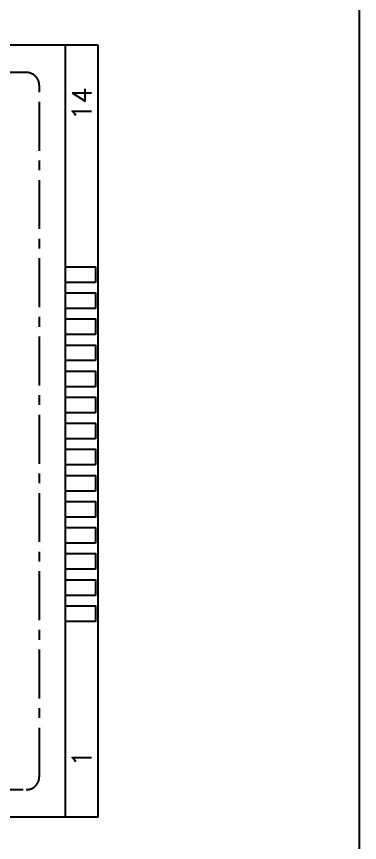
# Model space of a CAD drawing. Header units: millimetres. Extents: x -41 to 727, y -91 to 104.
# Drawn here: x 700.5 to 726.8, y -15.1 to 48.2 of the extents above; entities that cross this region are included whole.
import ezdxf
from ezdxf.enums import TextEntityAlignment as Align

# ---------------------------------------------------------------- set-up
doc = ezdxf.new("R2010")
doc.units = ezdxf.units.MM
doc.header["$LTSCALE"] = 3
doc.header["$MEASUREMENT"] = 0
doc.linetypes.add('CENTER', pattern=[2, 1.25, -0.25, 0.25, -0.25])
doc.layers.add('VA', color=5, linetype='Continuous')
doc.styles.add('ROMANS', font='romans.shx')

msp = doc.modelspace()

# ---------------------------------------------------------------- linework, layer by layer
for p, q in [((706.765, 46.035), (631.765, 46.035)), ((704.265, -13.165), (704.265, 46.035)), ((706.765, -13.165), (706.765, 46.035)), ((706.765, -13.165), (631.765, -13.165))]:
    msp.add_line(p, q)
msp.add_lwpolyline([(441.695, -91.038), (726.785, -91.038), (726.785, 103.962), (441.637, 103.962), (441.637, -91.096)])
for points in [[(706.565, 27.835), (704.265, 27.835), (704.265, 29.035), (706.565, 29.035)], [(706.565, 25.835), (704.265, 25.835), (704.265, 27.035), (706.565, 27.035)], [(706.565, 23.835), (704.265, 23.835), (704.265, 25.035), (706.565, 25.035)], [(706.565, 21.835), (704.265, 21.835), (704.265, 23.035), (706.565, 23.035)], [(706.565, 19.835), (704.265, 19.835), (704.265, 21.035), (706.565, 21.035)], [(706.565, 17.835), (704.265, 17.835), (704.265, 19.035), (706.565, 19.035)], [(706.565, 15.835), (704.265, 15.835), (704.265, 17.035), (706.565, 17.035)], [(706.565, 13.835), (704.265, 13.835), (704.265, 15.035), (706.565, 15.035)], [(706.565, 11.835), (704.265, 11.835), (704.265, 13.035), (706.565, 13.035)], [(706.565, 9.835), (704.265, 9.835), (704.265, 11.035), (706.565, 11.035)], [(706.565, 7.835), (704.265, 7.835), (704.265, 9.035), (706.565, 9.035)], [(706.565, 5.835), (704.265, 5.835), (704.265, 7.035), (706.565, 7.035)], [(706.565, 3.835), (704.265, 3.835), (704.265, 5.035), (706.565, 5.035)], [(706.565, 1.835), (704.265, 1.835), (704.265, 3.035), (706.565, 3.035)]]:
    msp.add_lwpolyline(points, close=True)
at = {"layer": 'VA', "linetype": 'CENTER'}
msp.add_lwpolyline([(702.265, -10.065), (702.265, 42.935, 0.414214), (701.265, 43.935), (637.265, 43.935, 0.414214), (636.265, 42.935), (636.265, -10.065, 0.414214), (637.265, -11.065), (701.265, -11.065, 0.414214)], format="xyb", close=True, dxfattribs=at)

# ---------------------------------------------------------------- texts
at = {"style": 'ROMANS'}
for s, p in [('14', (705.515, 41.535)), ('1', (705.515, -8.665))]:
    msp.add_text(s, height=1.49, rotation=90, dxfattribs=at).set_placement(p, align=Align.MIDDLE)

doc.saveas('drawing.dxf')
